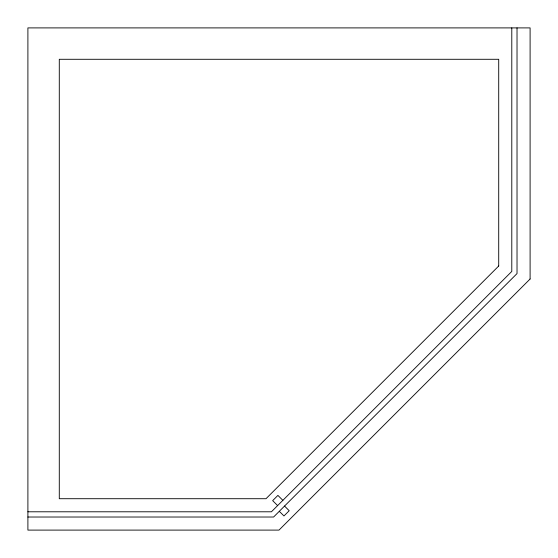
<?xml version="1.0" encoding="UTF-8"?>
<svg xmlns="http://www.w3.org/2000/svg" width="558" height="558" viewBox="0 0 558 558"><rect width="100%" height="100%" fill="white"/><g stroke="black" fill="none" stroke-linecap="round" stroke-linejoin="round"><path stroke-width="0.84" d="M27.9 511.791L271.418 511.791L511.791 271.418L511.791 27.9M27.9 517.022L273.58 517.022L517.022 273.58L517.022 27.9M282.864 500.345L277.912 495.392L272.667 500.638L277.619 505.59M284.545 506.064L289.204 510.723L283.959 515.962L279.3 511.302M498.713 265.999L265.999 498.713L59.288 498.713L59.288 59.288L498.713 59.288L498.713 265.999M530.1 279L279 530.1L27.9 530.1L27.9 27.9L530.1 27.9L530.1 279"/></g></svg>
